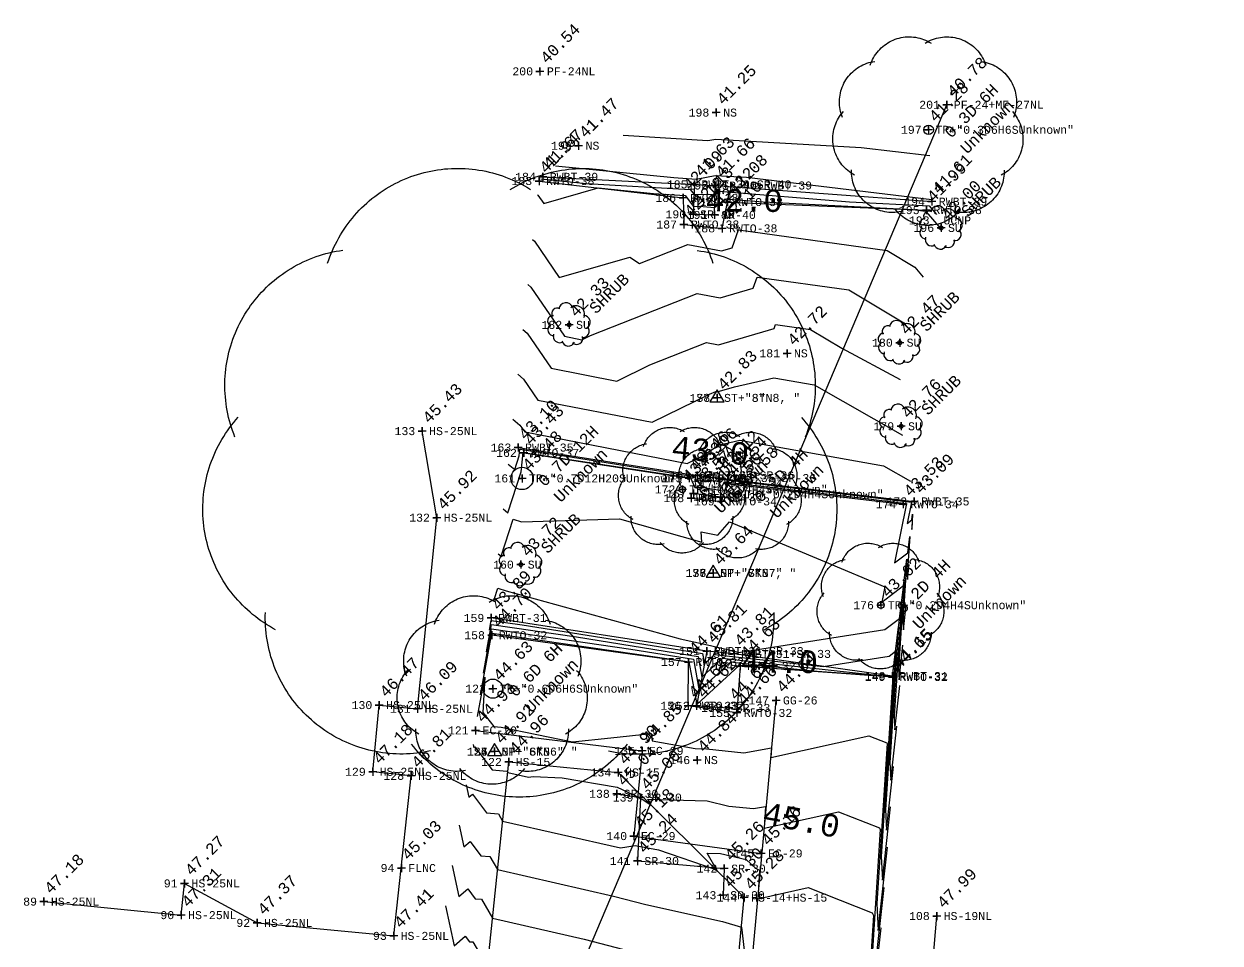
# Model space of a CAD drawing. Extents: x 477 to 783, y 495 to 674.
# Drawn here: x 477.13 to 514.51, y 522.29 to 551 of the extents above; entities that cross this region are included whole.
import ezdxf
from ezdxf.enums import TextEntityAlignment as Align

# ---------------------------------------------------------------- set-up
doc = ezdxf.new("R2010")
doc.units = 0
for name, color, linetype in [('1', 7, 'CONTINUOUS'), ('11', 7, 'CONTINUOUS'), ('18', 7, 'CONTINUOUS'), ('2', 7, 'CONTINUOUS'), ('3', 7, 'CONTINUOUS'), ('36', 7, 'CONTINUOUS'), ('37', 7, 'CONTINUOUS'), ('38', 7, 'CONTINUOUS'), ('4', 7, 'CONTINUOUS'), ('40', 7, 'CONTINUOUS'), ('42', 7, 'CONTINUOUS'), ('46', 7, 'CONTINUOUS'), ('5', 7, 'CONTINUOUS'), ('6', 7, 'CONTINUOUS'), ('60', 7, 'CONTINUOUS'), ('61', 7, 'CONTINUOUS')]:
    doc.layers.add(name, color=color, linetype=linetype)
doc.styles.add('MONOTXT', font='MONOTXT', dxfattribs={"height": 0.2})

# ---------------------------------------------------------------- blocks, each defined once
blk = doc.blocks.new('STN')
at = {"layer": '4', "color": 7, "linetype": 'CONTINUOUS'}
blk.add_lwpolyline([(-0.223, -0.125), (0.223, -0.125), (0, 0.249)], close=True, dxfattribs=at)
blk.add_point((0, 0.019), dxfattribs=at)
blk = doc.blocks.new('TREE')
at = {"layer": '11', "color": 7, "linetype": 'CONTINUOUS'}
for points in [[(-0.30376, 0.336038, -0.050663), (-0.286511, 0.375565, -0.050652), (-0.261664, 0.41082, -0.050649), (-0.230236, 0.440361, -0.050655), (-0.193512, 0.462979, -0.050667), (-0.152996, 0.477748, -0.050685), (-0.110344, 0.484064, -0.050705), (-0.067302, 0.481669, -0.050724), (-0.025632, 0.470661, -0.05074), (0.012963, 0.45149, -0.05074)], [(-0.018469, 0.451129, -0.050659), (0.020141, 0.470347, -0.050675), (0.06182, 0.481405, -0.050694), (0.104864, 0.483852, -0.050714), (0.14751, 0.477587, -0.050732), (0.188015, 0.462867, -0.050744), (0.224721, 0.440294, -0.05075), (0.256126, 0.410791, -0.050747), (0.280945, 0.375566, -0.050736), (0.298163, 0.33606, -0.050736)], [(-0.448509, 0.064566, -0.050727), (-0.460692, 0.105907, -0.050708), (-0.464304, 0.148863, -0.050688), (-0.459197, 0.191675, -0.050669), (-0.44558, 0.232592, -0.050656), (-0.42401, 0.26994, -0.05065), (-0.395369, 0.302191, -0.050651), (-0.36083, 0.328024, -0.050661), (-0.321806, 0.346384, -0.050677), (-0.279893, 0.356519, -0.050677)], [(0.273873, 0.355987, -0.050722), (0.315777, 0.345903, -0.050738), (0.354787, 0.32759, -0.050748), (0.389305, 0.301798, -0.05075), (0.41792, 0.269582, -0.050743), (0.439461, 0.23226, -0.05073), (0.453046, 0.19136, -0.050711), (0.458119, 0.148553, -0.050691), (0.454473, 0.105594, -0.050672), (0.442258, 0.064238, -0.050672)], [(-0.384987, -0.236263, -0.050746), (-0.420901, -0.212451, -0.05075), (-0.451282, -0.181894, -0.050746), (-0.474886, -0.145843, -0.050734), (-0.490746, -0.105772, -0.050717), (-0.498216, -0.063321, -0.050697), (-0.496988, -0.020226, -0.050677), (-0.487113, 0.021748, -0.050661), (-0.468995, 0.060885, -0.050651), (-0.443376, 0.095583, -0.050651)], [(0.436475, 0.095129, -0.050748), (0.462067, 0.060462, -0.050738), (0.480154, 0.021347, -0.050722), (0.489996, -0.020616, -0.050702), (0.49119, -0.063709, -0.050682), (0.483687, -0.106169, -0.050665), (0.467794, -0.146259, -0.050653), (0.444162, -0.182339, -0.050649), (0.413757, -0.212932, -0.050653), (0.377824, -0.236787, -0.050653)], [(-0.142916, -0.425687, -0.050688), (-0.185757, -0.430546, -0.050708), (-0.228691, -0.426687, -0.050727), (-0.269961, -0.414265, -0.050742), (-0.307879, -0.393789, -0.050749), (-0.340892, -0.366098, -0.050749), (-0.367651, -0.332325, -0.05074), (-0.387061, -0.29385, -0.050725), (-0.398327, -0.252248, -0.050706), (-0.400988, -0.209223, -0.050706)], [(0.393255, -0.209386, -0.050693), (0.39056, -0.252415, -0.050674), (0.379261, -0.29403, -0.050659), (0.359821, -0.332528, -0.050651), (0.333035, -0.366335, -0.05065), (0.299999, -0.394065, -0.050657), (0.262065, -0.414587, -0.050672), (0.220786, -0.427058, -0.05069), (0.177849, -0.43097, -0.050711), (0.135012, -0.426162, -0.050711)], [(0.164435, -0.415072, -0.050649), (0.134714, -0.446329, -0.050652), (0.099316, -0.470972, -0.050663), (0.05969, -0.487993, -0.05068), (0.017458, -0.496694, -0.050699), (-0.025653, -0.49672, -0.050719), (-0.067878, -0.48807, -0.050736), (-0.10749, -0.471097, -0.050747), (-0.142868, -0.446497, -0.05075), (-0.172565, -0.415276, -0.05075)]]:
    blk.add_lwpolyline(points, format="xyb", dxfattribs=at)
blk = doc.blocks.new('*O28')
at = {"layer": '18', "color": 3, "linetype": 'CONTINUOUS'}
blk.add_circle((0.008733, -0.014351), 0.06, dxfattribs=at)
for centre, radius, start, end in [((-0.358447, 0.33607), 0.177891, 63.138222, 208.481331), ((-0.089058, 0.455001), 0.223949, 18.5271, 174.594381), ((0.224454, 0.316643), 0.265509, 337.829442, 129.073458), ((-0.499977, 0.108022), 0.16679, 84.886172, 246.468386), ((0.455563, 0.066152), 0.212249, 297.993031, 89.448886), ((-0.462107, -0.16199), 0.192737, 128.406394, 271.990853), ((-0.282029, -0.364834), 0.20853, 162.463739, 299.943144), ((0.441369, -0.217673), 0.194678, 257.957975, 48.796522), ((-0.013806, -0.466964), 0.209392, 194.933031, 334.409214), ((0.242599, -0.433082), 0.191464, 229.476608, 15.547208)]:
    blk.add_arc(centre, radius, start, end, dxfattribs=at)
blk = doc.blocks.new('SU')
at = {"layer": '18', "color": 3, "linetype": 'CONTINUOUS'}
blk.add_blockref('*O28', (-0.009, 0.014), dxfattribs=at)
at = {"layer": '46', "color": 3, "linetype": 'CONTINUOUS', "style": 'MONOTXT'}
blk.add_text('SHRUB', height=0.35, rotation=45, dxfattribs=at).set_placement((0.714256, 0.443744), align=Align.MIDDLE_LEFT)

msp = doc.modelspace()

# ---------------------------------------------------------------- linework, layer by layer
at = {"layer": '2', "color": 3, "linetype": 'CONTINUOUS'}
for points in [[(498.891, 548.23), (498.641, 548.23), (498.766, 548.23), (498.766, 548.355), (498.766, 548.105)], [(505.526, 547.692), (505.276, 547.692), (505.401, 547.692), (505.401, 547.817), (505.401, 547.567)], [(494.591, 547.195), (494.341, 547.195), (494.466, 547.195), (494.466, 547.32), (494.466, 547.07)], [(493.354, 546.092), (493.104, 546.092), (493.229, 546.092), (493.229, 546.217), (493.229, 545.967)], [(493.471, 546.224), (493.221, 546.224), (493.346, 546.224), (493.346, 546.349), (493.346, 546.099)], [(498.211, 545.987), (497.961, 545.987), (498.086, 545.987), (498.086, 546.112), (498.086, 545.862)], [(498.856, 545.952), (498.606, 545.952), (498.731, 545.952), (498.731, 546.077), (498.731, 545.827)], [(497.853, 545.564), (497.603, 545.564), (497.728, 545.564), (497.728, 545.689), (497.728, 545.439)], [(499.242, 545.435), (498.992, 545.435), (499.117, 545.435), (499.117, 545.56), (499.117, 545.31)], [(505.63, 545.448), (505.38, 545.448), (505.505, 545.448), (505.505, 545.573), (505.505, 545.323)], [(498.168, 545.052), (497.918, 545.052), (498.043, 545.052), (498.043, 545.177), (498.043, 544.927)], [(498.831, 545.032), (498.581, 545.032), (498.706, 545.032), (498.706, 545.157), (498.706, 544.907)], [(505.462, 545.184), (505.212, 545.184), (505.337, 545.184), (505.337, 545.309), (505.337, 545.059)], [(497.882, 544.734), (497.632, 544.734), (497.757, 544.734), (497.757, 544.859), (497.757, 544.609)], [(499.072, 544.613), (498.822, 544.613), (498.947, 544.613), (498.947, 544.738), (498.947, 544.488)], [(505.916, 544.626), (505.666, 544.626), (505.791, 544.626), (505.791, 544.751), (505.791, 544.501)], [(494.294, 541.599), (494.044, 541.599), (494.169, 541.599), (494.169, 541.724), (494.169, 541.474)], [(504.623, 541.042), (504.373, 541.042), (504.498, 541.042), (504.498, 541.167), (504.498, 540.917)], [(501.102, 540.709), (500.852, 540.709), (500.977, 540.709), (500.977, 540.834), (500.977, 540.584)], [(498.918, 539.317), (498.668, 539.317), (498.793, 539.317), (498.793, 539.442), (498.793, 539.192)], [(498.918, 539.317), (498.668, 539.317), (498.793, 539.317), (498.793, 539.442), (498.793, 539.192)], [(504.668, 538.431), (504.418, 538.431), (504.543, 538.431), (504.543, 538.556), (504.543, 538.306)], [(492.702, 537.766), (492.452, 537.766), (492.577, 537.766), (492.577, 537.891), (492.577, 537.641)], [(492.877, 537.599), (492.627, 537.599), (492.752, 537.599), (492.752, 537.724), (492.752, 537.474)], [(492.822, 536.802), (492.572, 536.802), (492.697, 536.802), (492.697, 536.927), (492.697, 536.677)], [(498.046, 536.805), (497.796, 536.805), (497.921, 536.805), (497.921, 536.93), (497.921, 536.68)], [(498.297, 536.897), (498.047, 536.897), (498.172, 536.897), (498.172, 537.022), (498.172, 536.772)], [(498.984, 536.813), (498.734, 536.813), (498.859, 536.813), (498.859, 536.938), (498.859, 536.688)], [(499.228, 536.642), (498.978, 536.642), (499.103, 536.642), (499.103, 536.767), (499.103, 536.517)], [(497.832, 536.459), (497.582, 536.459), (497.707, 536.459), (497.707, 536.584), (497.707, 536.334)], [(498.184, 536.328), (497.934, 536.328), (498.059, 536.328), (498.059, 536.453), (498.059, 536.203)], [(499.578, 536.307), (499.328, 536.307), (499.453, 536.307), (499.453, 536.432), (499.453, 536.182)], [(498.105, 536.186), (497.855, 536.186), (497.98, 536.186), (497.98, 536.311), (497.98, 536.061)], [(499.031, 536.217), (498.781, 536.217), (498.906, 536.217), (498.906, 536.342), (498.906, 536.092)], [(499.058, 536.084), (498.808, 536.084), (498.933, 536.084), (498.933, 536.209), (498.933, 535.959)], [(504.737, 535.993), (504.487, 535.993), (504.612, 535.993), (504.612, 536.118), (504.612, 535.868)], [(505.074, 536.083), (504.824, 536.083), (504.949, 536.083), (504.949, 536.208), (504.949, 535.958)], [(492.783, 534.109), (492.533, 534.109), (492.658, 534.109), (492.658, 534.234), (492.658, 533.984)], [(498.798, 533.846), (498.548, 533.846), (498.673, 533.846), (498.673, 533.971), (498.673, 533.721)], [(498.798, 533.846), (498.548, 533.846), (498.673, 533.846), (498.673, 533.971), (498.673, 533.721)], [(504.035, 532.841), (503.785, 532.841), (503.91, 532.841), (503.91, 532.966), (503.91, 532.716)], [(491.859, 532.443), (491.609, 532.443), (491.734, 532.443), (491.734, 532.568), (491.734, 532.318)], [(491.879, 531.903), (491.629, 531.903), (491.754, 531.903), (491.754, 532.028), (491.754, 531.778)], [(498.596, 531.408), (498.346, 531.408), (498.471, 531.408), (498.471, 531.533), (498.471, 531.283)], [(498.026, 531.066), (497.776, 531.066), (497.901, 531.066), (497.901, 531.191), (497.901, 530.941)], [(499.446, 531.319), (499.196, 531.319), (499.321, 531.319), (499.321, 531.444), (499.321, 531.194)], [(499.638, 530.939), (499.388, 530.939), (499.513, 530.939), (499.513, 531.064), (499.513, 530.814)], [(504.396, 530.627), (504.146, 530.627), (504.271, 530.627), (504.271, 530.752), (504.271, 530.502)], [(504.397, 530.598), (504.147, 530.598), (504.272, 530.598), (504.272, 530.723), (504.272, 530.473)], [(491.91, 530.233), (491.66, 530.233), (491.785, 530.233), (491.785, 530.358), (491.785, 530.108)], [(498.01, 529.7), (497.76, 529.7), (497.885, 529.7), (497.885, 529.825), (497.885, 529.575)], [(498.275, 529.697), (498.025, 529.697), (498.15, 529.697), (498.15, 529.822), (498.15, 529.572)], [(499.281, 529.632), (499.031, 529.632), (499.156, 529.632), (499.156, 529.757), (499.156, 529.507)], [(500.759, 529.866), (500.509, 529.866), (500.634, 529.866), (500.634, 529.991), (500.634, 529.741)], [(499.536, 529.475), (499.286, 529.475), (499.411, 529.475), (499.411, 529.6), (499.411, 529.35)], [(491.37, 528.93), (491.12, 528.93), (491.245, 528.93), (491.245, 529.055), (491.245, 528.805)], [(491.965, 528.267), (491.715, 528.267), (491.84, 528.267), (491.84, 528.392), (491.84, 528.142)], [(491.965, 528.267), (491.715, 528.267), (491.84, 528.267), (491.84, 528.392), (491.84, 528.142)], [(496.571, 528.29), (496.321, 528.29), (496.446, 528.29), (496.446, 528.415), (496.446, 528.165)], [(492.408, 527.944), (492.158, 527.944), (492.283, 527.944), (492.283, 528.069), (492.283, 527.819)], [(498.291, 528.002), (498.041, 528.002), (498.166, 528.002), (498.166, 528.127), (498.166, 527.877)], [(495.826, 527.617), (495.576, 527.617), (495.701, 527.617), (495.701, 527.742), (495.701, 527.492)], [(495.782, 526.949), (495.532, 526.949), (495.657, 526.949), (495.657, 527.074), (495.657, 526.824)], [(496.519, 526.831), (496.269, 526.831), (496.394, 526.831), (496.394, 526.956), (496.394, 526.706)], [(496.32, 525.629), (496.07, 525.629), (496.195, 525.629), (496.195, 525.754), (496.195, 525.504)], [(500.292, 525.087), (500.042, 525.087), (500.167, 525.087), (500.167, 525.212), (500.167, 524.962)], [(496.428, 524.85), (496.178, 524.85), (496.303, 524.85), (496.303, 524.975), (496.303, 524.725)], [(499.14, 524.612), (498.89, 524.612), (499.015, 524.612), (499.015, 524.737), (499.015, 524.487)], [(499.111, 523.782), (498.861, 523.782), (498.986, 523.782), (498.986, 523.907), (498.986, 523.657)], [(499.764, 523.705), (499.514, 523.705), (499.639, 523.705), (499.639, 523.83), (499.639, 523.58)]]:
    msp.add_lwpolyline(points, dxfattribs=at)
at = {"layer": '3', "color": 7, "linetype": 'CONTINUOUS'}
msp.add_lwpolyline([(489.051, 524.631), (488.801, 524.631), (488.926, 524.631), (488.926, 524.756), (488.926, 524.506)], dxfattribs=at)
at = {"layer": '37', "color": 6, "linetype": 'CONTINUOUS'}
msp.add_lwpolyline([(491.245, 528.93), (496.446, 528.29), (496.195, 525.629), (500.167, 525.087)], dxfattribs=at)
at = {"layer": '38', "color": 7, "linetype": 'CONTINUOUS'}
for points in [[(477.757, 523.581), (482.045, 523.159), (482.151, 524.15), (484.418, 522.916), (488.686, 522.51), (489.229, 527.51), (488.03, 527.637), (488.234, 529.721), (489.433, 529.605), (490.035, 535.575), (489.576, 538.28)], [(492.356, 513.361), (491.175, 517.339), (492.283, 527.944), (495.701, 527.617), (499.639, 523.705)], [(492.356, 513.361), (498.605, 512.756), (499.639, 523.705)], [(514.51, 502.446), (510.807, 502.758), (509.566, 509.018), (504.713, 511.987), (505.655, 523.131)]]:
    msp.add_lwpolyline(points, dxfattribs=at)
at = {"layer": '4', "color": 7, "linetype": 'CONTINUOUS'}
for points in [[(493.383, 549.518), (493.133, 549.518), (493.258, 549.518), (493.258, 549.643), (493.258, 549.393)], [(506.098, 548.475), (505.848, 548.475), (505.973, 548.475), (505.973, 548.6), (505.973, 548.35)], [(489.701, 538.28), (489.451, 538.28), (489.576, 538.28), (489.576, 538.405), (489.576, 538.155)], [(490.16, 535.575), (489.91, 535.575), (490.035, 535.575), (490.035, 535.7), (490.035, 535.45)], [(488.359, 529.721), (488.109, 529.721), (488.234, 529.721), (488.234, 529.846), (488.234, 529.596)], [(489.558, 529.605), (489.308, 529.605), (489.433, 529.605), (489.433, 529.73), (489.433, 529.48)], [(488.155, 527.637), (487.905, 527.637), (488.03, 527.637), (488.03, 527.762), (488.03, 527.512)], [(489.354, 527.51), (489.104, 527.51), (489.229, 527.51), (489.229, 527.635), (489.229, 527.385)], [(482.276, 524.15), (482.026, 524.15), (482.151, 524.15), (482.151, 524.275), (482.151, 524.025)], [(477.882, 523.581), (477.632, 523.581), (477.757, 523.581), (477.757, 523.706), (477.757, 523.456)], [(482.17, 523.159), (481.92, 523.159), (482.045, 523.159), (482.045, 523.284), (482.045, 523.034)], [(484.543, 522.916), (484.293, 522.916), (484.418, 522.916), (484.418, 523.041), (484.418, 522.791)], [(505.78, 523.131), (505.53, 523.131), (505.655, 523.131), (505.655, 523.256), (505.655, 523.006)], [(488.811, 522.51), (488.561, 522.51), (488.686, 522.51), (488.686, 522.635), (488.686, 522.385)]]:
    msp.add_lwpolyline(points, dxfattribs=at)
at = {"layer": '40', "color": 4, "linetype": 'CONTINUOUS'}
for points in [[(498.086, 545.987), (498.043, 545.052), (498.706, 545.032), (498.731, 545.952)], [(498.172, 536.897), (498.859, 536.813), (498.906, 536.217), (498.059, 536.328)], [(499.321, 531.319), (498.471, 531.408), (498.15, 529.697), (499.156, 529.632)], [(503.249, 518.662), (499.636, 519.004), (500.634, 529.866)], [(495.657, 526.949), (496.394, 526.831), (496.303, 524.85), (499.015, 524.612), (498.986, 523.782)]]:
    msp.add_lwpolyline(points, dxfattribs=at)
at = {"layer": '42', "color": 3, "linetype": 'CONTINUOUS'}
msp.add_line((489.203, 508.943), (505.973, 548.475), dxfattribs=at)
at = {"layer": '42', "color": 7, "linetype": 'CONTINUOUS'}
msp.add_line((492.752, 537.599), (497.921, 536.805), dxfattribs=at)
for points in [[(493.346, 546.224), (498.086, 545.987), (498.731, 545.952), (505.505, 545.448)], [(493.229, 546.092), (497.728, 545.564), (497.757, 544.734), (498.947, 544.613), (499.117, 545.435), (505.337, 545.184)], [(492.577, 537.766), (498.172, 536.897), (498.859, 536.813), (504.949, 536.083)], [(497.98, 536.186), (498.933, 536.084), (499.103, 536.642), (504.612, 535.993)], [(504.271, 530.627), (499.321, 531.319), (498.471, 531.408), (491.734, 532.443)], [(504.272, 530.598), (499.513, 530.939), (499.411, 529.475), (497.885, 529.7), (497.901, 531.066), (491.754, 531.903)]]:
    msp.add_lwpolyline(points, dxfattribs=at)
at = {"layer": '46', "color": 204, "linetype": 'CONTINUOUS'}
for centre, radius in [((505.401, 547.692), 0.15), ((492.697, 536.802), 0.35), ((497.707, 536.459), 0.1), ((499.453, 536.307), 0.1), ((503.91, 532.841), 0.1), ((491.785, 530.233), 0.3)]:
    msp.add_circle(centre, radius, dxfattribs=at)
at = {"layer": '60', "color": 5, "linetype": 'CONTINUOUS'}
for points in [[(495.86, 547.53), (498.501, 547.354), (498.753, 547.401), (503.291, 547.142), (505.438, 546.885)], [(493.738, 546.564), (497.444, 546.201), (498.137, 546.155), (498.736, 546.264), (499.714, 546.209), (505.502, 545.516)], [(493.289, 546.16), (494.709, 546.019), (497.952, 545.829), (498.071, 545.669), (498.522, 545.679), (498.723, 545.664), (498.862, 545.776), (502.934, 545.443), (505.422, 545.317), (505.646, 545.043)], [(493.029, 544.262), (493.082, 544.217), (493.86, 543.077), (496.067, 543.714), (496.366, 543.519), (497.876, 544.113), (498.927, 543.909), (499.262, 544.007), (499.46, 544.564), (504.103, 543.918), (504.975, 543.399), (505.237, 543.09)], [(492.875, 542.86), (492.97, 542.78), (494.02, 541.241), (494.564, 541.135), (494.838, 541.269), (498.169, 542.581), (498.884, 542.442), (499.919, 542.743), (500.041, 543.087), (502.905, 542.688), (504.624, 541.666), (504.694, 541.584)], [(492.721, 541.458), (492.857, 541.344), (493.607, 540.245), (495.663, 539.845), (496.695, 540.353), (498.462, 541.049), (498.841, 540.975), (500.576, 541.48), (500.622, 541.61), (501.708, 541.459), (502.695, 540.872), (504.518, 539.89)], [(492.568, 540.056), (492.745, 539.907), (493.193, 539.249), (496.761, 538.555), (498.552, 539.436), (498.755, 539.516), (498.799, 539.508), (499.339, 539.665), (500.564, 539.949), (501.823, 539.723), (504.59, 538.157)], [(492.107, 535.85), (492.254, 535.726), (492.671, 537.008), (492.734, 537.616), (497.011, 536.969), (497.959, 536.819), (498.097, 536.52), (498.367, 536.515), (498.889, 536.436), (499.021, 536.7), (502.75, 536.258), (504.713, 536.02), (504.334, 534.164), (504.75, 534.482), (504.813, 534.984), (504.737, 533.793), (504.744, 533.641), (504.797, 534.115)], [(492.261, 537.252), (492.468, 537.077), (492.609, 537.51), (492.63, 537.715), (494.075, 537.497), (498.083, 536.865), (498.141, 536.74), (498.721, 536.729), (498.867, 536.707), (498.904, 536.781), (499.951, 536.657), (504.864, 536.06), (504.728, 535.394), (504.878, 535.508), (504.9, 535.688), (504.873, 535.261), (504.876, 535.206), (504.894, 535.376)], [(491.954, 534.448), (492.04, 534.375), (492.416, 535.529), (492.677, 535.444), (495.741, 535.544), (498.318, 534.806), (498.291, 535.136), (498.811, 535.034), (499.181, 535.449), (502.151, 534.209), (504.038, 533.418), (503.94, 532.933), (504.622, 533.455), (504.726, 534.279), (504.601, 532.326), (504.613, 532.076), (504.699, 532.853)], [(491.8, 533.046), (491.826, 533.024), (491.939, 533.371), (492.201, 533.286), (497.641, 531.794), (498.488, 531.608), (499.297, 531.412), (499.465, 531.367), (504.035, 532.077), (504.495, 532.429), (504.639, 533.575), (504.465, 530.858), (504.482, 530.51), (504.601, 531.591)], [(491.4, 530.04), (491.752, 531.968), (497.791, 531.091), (497.91, 531.072), (498.158, 529.737), (499.48, 530.954), (499.507, 530.951), (499.773, 530.922), (504.272, 530.601), (504.292, 530.757), (503.922, 524.987), (503.957, 524.249), (504.21, 526.544)], [(491.493, 530.713), (491.747, 532.101), (496.094, 531.469), (498.053, 531.157), (498.237, 530.162), (499.223, 531.07), (499.46, 531.044), (501.777, 530.791), (504.272, 530.612), (504.379, 531.461), (504.058, 526.455), (504.088, 525.814), (504.308, 527.806)], [(491.587, 531.386), (491.742, 532.234), (494.398, 531.848), (498.196, 531.243), (498.317, 530.588), (498.966, 531.185), (499.413, 531.136), (503.78, 530.659), (504.271, 530.624), (504.465, 532.166), (504.193, 527.923), (504.219, 527.379), (504.406, 529.067)], [(491.306, 529.367), (491.53, 530.596), (491.475, 529.485), (491.818, 529.047), (492.048, 529.026), (494.277, 528.568), (495.476, 528.694), (496.733, 528.838), (496.764, 528.602), (498.106, 528.365), (498.461, 528.35), (499.625, 528.234), (500.489, 528.383), (500.47, 528.08), (503.537, 528.76), (504.096, 528.54), (504.106, 528.517), (503.786, 523.52), (503.826, 522.683), (504.113, 525.282)], [(490.952, 527.229), (491.036, 526.841), (491.145, 526.934), (491.586, 526.355), (491.959, 526.323), (492.09, 526.099), (495.772, 525.259), (496.236, 525.33), (496.957, 525.203), (498.717, 524.593), (498.802, 524.537), (498.478, 525.099), (498.896, 525.087), (499.697, 524.893), (499.992, 524.63), (500.121, 524.561), (500.065, 523.669), (501.641, 524.019), (503.64, 523.229), (503.678, 523.147), (503.514, 520.584), (503.563, 519.553), (503.917, 522.758)], [(490.735, 525.97), (490.882, 525.293), (491.071, 525.455), (491.408, 525.013), (491.693, 524.989), (491.932, 524.581), (495.555, 523.754), (496.562, 523.491), (498.958, 522.958), (499.551, 522.778), (499.638, 522.069), (499.892, 521.934), (499.862, 521.463), (500.693, 521.648), (503.413, 520.574), (503.464, 520.462), (503.378, 519.117), (503.432, 517.987), (503.819, 521.497)], [(490.518, 524.71), (490.727, 523.745), (490.998, 523.976), (491.23, 523.671), (491.427, 523.654), (491.773, 523.063), (494.637, 522.409), (496.879, 521.823), (498.903, 521.372), (499.404, 521.221), (499.636, 519.32), (499.662, 519.306), (499.659, 519.258), (499.745, 519.277), (500.688, 518.904), (501.853, 518.074), (502.682, 517.986), (503.234, 517.813), (503.25, 517.777), (503.242, 517.649), (503.301, 516.422), (503.722, 520.235)], [(490.301, 523.451), (490.573, 522.197), (490.924, 522.498), (491.052, 522.329), (491.161, 522.32), (491.614, 521.545), (493.718, 521.064), (497.197, 520.155), (498.848, 519.787), (499.257, 519.664), (499.464, 517.965), (499.546, 517.14), (499.606, 517.128), (499.719, 517.14), (500.193, 517.065), (500.372, 517.059), (501.221, 516.992), (501.385, 516.961), (502.324, 516.868), (502.936, 516.668), (503.132, 515.635), (503.169, 514.856), (503.624, 518.973)]]:
    msp.add_lwpolyline(points, dxfattribs=at)
at = {"layer": '60', "color": 1, "linetype": 'CONTINUOUS'}
for points in [[(493.182, 545.664), (493.195, 545.654), (493.376, 545.387), (495.071, 545.876), (496.805, 545.703), (497.796, 545.645), (498.054, 545.298), (498.234, 545.302), (498.712, 545.266), (499.043, 545.534), (500.227, 545.437), (504.913, 545.201), (505.301, 545.147), (505.326, 545.132), (505.78, 544.596)], [(492.414, 538.654), (492.632, 538.47), (492.78, 538.254), (497.859, 537.265), (498.325, 537.494), (498.832, 537.845), (499.505, 538.001), (503.994, 537.195), (504.839, 536.717)], [(491.681, 532.059), (491.737, 532.367), (492.701, 532.227), (498.338, 531.328), (498.397, 531.013), (498.71, 531.301), (499.366, 531.229), (502.104, 530.93), (504.169, 531.251), (504.367, 531.402), (504.552, 532.87), (504.329, 529.39), (504.351, 528.945), (504.503, 530.329)], [(491.169, 528.489), (491.191, 528.388), (491.219, 528.412), (491.764, 527.697), (492.226, 527.657), (492.249, 527.618), (492.9, 527.469), (493.048, 527.492), (493.951, 527.452), (495.67, 527.153), (496.333, 526.841), (496.39, 526.804), (496.44, 526.787), (496.735, 526.59), (496.627, 526.778), (498.486, 526.725), (499.154, 526.563), (499.926, 526.486), (500.31, 526.552), (500.267, 525.874), (502.589, 526.39), (503.868, 525.885), (503.892, 525.832), (503.65, 522.052)], [(503.694, 521.118), (504.015, 524.02)]]:
    msp.add_lwpolyline(points, dxfattribs=at)

# ---------------------------------------------------------------- block references
at = {"layer": '18', "color": 3, "linetype": 'CONTINUOUS'}
for p in [(505.791, 544.626), (494.169, 541.599), (504.498, 541.042), (504.543, 538.431), (492.658, 534.109)]:
    msp.add_blockref('SU', p, dxfattribs=at)
at = {"layer": '4', "color": 7, "linetype": 'CONTINUOUS'}
for p in [(498.793, 539.317), (498.793, 539.317), (498.673, 533.846), (498.673, 533.846), (491.84, 528.267), (491.84, 528.267)]:
    msp.add_blockref('STN', p, dxfattribs=at)
at = {"layer": '46', "color": 7, "linetype": 'CONTINUOUS'}
for p, xscale, yscale in [((505.401, 547.692), 6, 6), ((492.697, 536.802), 20, 20), ((497.707, 536.459), 4, 4), ((499.453, 536.307), 4, 4), ((503.91, 532.841), 4, 4), ((491.785, 530.233), 6, 6)]:
    msp.add_blockref('TREE', p, dxfattribs=dict(at, xscale=xscale, yscale=yscale))

# ---------------------------------------------------------------- texts
at = {"layer": '1', "color": 3, "linetype": 'CONTINUOUS', "style": 'MONOTXT'}
for s, p in [(' 41.25  ', (498.766, 548.23)), (' 41.28  ', (505.401, 547.692)), (' 41.47  ', (494.466, 547.195)), (' 41.67  ', (493.346, 546.224)), (' 41.94  ', (493.229, 546.092)), (' 41.63  ', (498.086, 545.987)), (' 41.66  ', (498.731, 545.952)), (' 42.09  ', (497.728, 545.564)), (' 42.08  ', (499.117, 545.435)), (' 41.61  ', (505.505, 545.448)), (' 42.13  ', (498.043, 545.052)), (' 42.12  ', (498.706, 545.032)), (' 41.99  ', (505.337, 545.184)), (' 42.12  ', (497.757, 544.734)), (' 42.10  ', (498.947, 544.613)), (' 42.00  ', (505.791, 544.626)), (' 42.33  ', (494.169, 541.599)), (' 42.47  ', (504.498, 541.042)), (' 42.72  ', (500.977, 540.709)), (' 42.83  ', (498.793, 539.317)), (' 42.83  ', (498.793, 539.317)), (' 42.76  ', (504.543, 538.431)), (' 43.10  ', (492.577, 537.766)), (' 43.43  ', (492.752, 537.599)), (' 43.48  ', (492.697, 536.802)), (' 43.46  ', (497.921, 536.805)), (' 43.06  ', (498.172, 536.897)), (' 43.12  ', (498.859, 536.813)), (' 43.53  ', (497.707, 536.459)), (' 43.54  ', (499.103, 536.642)), (' 43.57  ', (497.98, 536.186)), (' 43.57  ', (498.059, 536.328)), (' 43.56  ', (498.906, 536.217)), (' 43.56  ', (498.933, 536.084)), (' 43.58  ', (499.453, 536.307)), (' 43.09  ', (504.949, 536.083)), (' 43.53  ', (504.612, 535.993)), (' 43.72  ', (492.658, 534.109)), (' 43.64  ', (498.673, 533.846)), (' 43.64  ', (498.673, 533.846)), (' 43.62  ', (503.91, 532.841)), (' 43.89  ', (491.734, 532.443)), (' 44.70  ', (491.754, 531.903)), (' 43.81  ', (498.471, 531.408)), (' 43.81  ', (499.321, 531.319)), (' 44.61  ', (497.901, 531.066)), (' 44.63  ', (499.513, 530.939)), (' 44.15  ', (504.271, 530.627)), (' 44.65  ', (504.272, 530.598)), (' 44.63  ', (491.785, 530.233)), (' 44.64  ', (497.885, 529.7)), (' 44.62  ', (498.15, 529.697)), (' 44.64  ', (500.634, 529.866)), (' 44.61  ', (499.156, 529.632)), (' 44.66  ', (499.411, 529.475)), (' 44.93  ', (491.245, 528.93)), (' 44.92  ', (491.84, 528.267)), (' 44.92  ', (491.84, 528.267)), (' 44.85  ', (496.446, 528.29)), (' 44.96  ', (492.283, 527.944)), (' 44.84  ', (498.166, 528.002)), (' 44.90  ', (495.701, 527.617)), (' 45.04  ', (495.657, 526.949)), (' 45.00  ', (496.394, 526.831)), (' 45.18  ', (496.195, 525.629)), (' 45.24  ', (496.303, 524.85)), (' 45.16  ', (500.167, 525.087)), (' 45.26  ', (499.015, 524.612)), (' 45.30  ', (498.986, 523.782)), (' 45.28  ', (499.639, 523.705))]:
    msp.add_text(s, height=0.35, rotation=45, dxfattribs=at).set_placement(p)
at = {"layer": '3', "color": 7, "linetype": 'CONTINUOUS', "style": 'MONOTXT'}
msp.add_text(' 45.03  ', height=0.35, rotation=45, dxfattribs=at).set_placement((488.926, 524.631))
at = {"layer": '36', "color": 3, "linetype": 'CONTINUOUS', "style": 'MONOTXT'}
for s, p in [(' 0.3D 6H ', (505.895, 547.197)), (' Unknown', (506.39, 546.702)), (' 0.7D 12H ', (493.191, 536.307)), (' 0.2D 4H ', (498.201, 535.964)), (' Unknown', (493.686, 535.812)), (' 0.2D 4H ', (499.947, 535.812)), (' Unknown', (498.696, 535.469)), (' Unknown', (500.442, 535.317)), (' 0.2D 4H ', (504.404, 532.346)), (' Unknown', (504.899, 531.851)), (' 0.6D 6H ', (492.279, 529.738)), (' Unknown', (492.774, 529.243))]:
    msp.add_text(s, height=0.35, rotation=45, dxfattribs=at).set_placement(p)
at = {"layer": '4', "color": 7, "linetype": 'CONTINUOUS', "style": 'MONOTXT'}
for s, p in [(' 40.54  ', (493.258, 549.518)), (' 40.78  ', (505.973, 548.475)), (' 45.43  ', (489.576, 538.28)), (' 45.92  ', (490.035, 535.575)), (' 46.47  ', (488.234, 529.721)), (' 46.09  ', (489.433, 529.605)), (' 47.18  ', (488.03, 527.637)), (' 46.81  ', (489.229, 527.51)), (' 47.27  ', (482.151, 524.15)), (' 47.18  ', (477.757, 523.581)), (' 47.31  ', (482.045, 523.159)), (' 47.99  ', (505.655, 523.131)), (' 47.37  ', (484.418, 522.916)), (' 47.41  ', (488.686, 522.51))]:
    msp.add_text(s, height=0.35, rotation=45, dxfattribs=at).set_placement(p)
at = {"layer": '5', "color": 1, "linetype": 'CONTINUOUS', "style": 'MONOTXT'}
for s, p in [(' PF-24NL', (493.258, 549.518)), (' NS', (498.766, 548.23)), (' PF-24+MF-27NL', (505.973, 548.475)), (' TR+"0.3D6H6SUnknown"', (505.401, 547.692)), (' NS', (494.466, 547.195)), (' RWTO-38', (493.229, 546.092)), (' RWBT-39', (493.346, 546.224)), (' RWBT-39+SR-40', (498.086, 545.987)), (' SR-40+RWBT-39', (498.731, 545.952)), (' RWTO-38', (497.728, 545.564)), (' RWTO-38', (499.117, 545.435)), (' RWBT-39', (505.505, 545.448)), (' SR-40', (498.043, 545.052)), (' SR-40', (498.706, 545.032)), (' RWTO-38', (505.337, 545.184)), (' UCNP', (505.649, 544.862)), (' RWTO-38', (497.757, 544.734)), (' RWTO-38', (498.947, 544.613)), (' SU', (505.791, 544.626)), (' SU', (494.169, 541.599)), (' SU', (504.498, 541.042)), (' NS', (500.977, 540.709)), (' ST+"STN8, "', (498.793, 539.317)), (' ST+"8"', (498.793, 539.317)), (' HS-25NL', (489.576, 538.28)), (' SU', (504.543, 538.431)), (' RWBT-35', (492.577, 537.766)), (' RWTO-37', (492.752, 537.599)), (' TR+"0.7D12H20SUnknown"', (492.697, 536.802)), (' RWTO-37', (497.921, 536.805)), (' RWBT-35+SR-36', (498.172, 536.897)), (' RWBT-35+SR-36', (498.859, 536.813)), (' RWTO-34', (499.103, 536.642)), (' TR+"0.2D4H4SUnknown"', (497.707, 536.459)), (' SR-36', (498.059, 536.328)), (' TR+"0.2D4H4SUnknown"', (499.453, 536.307)), (' RWTO-34', (497.98, 536.186)), (' SR-36', (498.906, 536.217)), (' RWTO-34', (498.933, 536.084)), (' RWTO-34', (504.612, 535.993)), (' RWBT-35', (504.949, 536.083)), (' HS-25NL', (490.035, 535.575)), (' SU', (492.658, 534.109)), (' ST+"STN7, "', (498.673, 533.846)), (' ST+"7"', (498.673, 533.846)), (' NP+"CKS7"', (498.672, 533.85)), (' TR+"0.2D4H4SUnknown"', (503.91, 532.841)), (' RWBT-31', (491.734, 532.443)), (' RWTO-32', (491.754, 531.903)), (' RWBT-31+SR-33', (498.471, 531.408)), (' RWTO-32', (497.901, 531.066)), (' RWBT-31+SR-33', (499.321, 531.319)), (' RWTO-32', (499.513, 530.939)), (' RWBT-31', (504.271, 530.627)), (' RWTO-32', (504.272, 530.598)), (' TR+"0.6D6H6SUnknown"', (491.785, 530.233)), (' HS-25NL', (488.234, 529.721)), (' HS-25NL', (489.433, 529.605)), (' RWTO-32', (497.885, 529.7)), (' SR-33', (498.15, 529.697)), (' SR-33', (499.156, 529.632)), (' GG-26', (500.634, 529.866)), (' RWTO-32', (499.411, 529.475)), (' EC-29', (491.245, 528.93)), (' ST+"STN6, "', (491.84, 528.267)), (' ST+"6"', (491.84, 528.267)), (' NP+"CKS6"', (491.839, 528.266)), (' EC-29', (496.446, 528.29)), (' HS-15', (492.283, 527.944)), (' NS', (498.166, 528.002)), (' HS-25NL', (488.03, 527.637)), (' HS-25NL', (489.229, 527.51)), (' HS-15', (495.701, 527.617)), (' SR-30', (495.657, 526.949)), (' SR-30', (496.394, 526.831)), (' EC-29', (496.195, 525.629)), (' EC-29', (500.167, 525.087)), (' SR-30', (496.303, 524.85)), (' FLNC', (488.926, 524.631)), (' SR-30', (499.015, 524.612)), (' HS-25NL', (482.151, 524.15)), (' HS-25NL', (477.757, 523.581)), (' SR-30', (498.986, 523.782)), (' HS-14+HS-15', (499.639, 523.705)), (' HS-25NL', (482.045, 523.159)), (' HS-25NL', (484.418, 522.916)), (' HS-19NL', (505.655, 523.131)), (' HS-25NL', (488.686, 522.51))]:
    msp.add_text(s, height=0.25, dxfattribs=at).set_placement(p, align=Align.MIDDLE_LEFT)
at = {"layer": '6', "color": 2, "linetype": 'CONTINUOUS', "style": 'MONOTXT'}
for s, p in [('200 ', (493.258, 549.518)), ('198 ', (498.766, 548.23)), ('201 ', (505.973, 548.475)), ('197 ', (505.401, 547.692)), ('199 ', (494.466, 547.195)), ('183 ', (493.229, 546.092)), ('184 ', (493.346, 546.224)), ('185 ', (498.086, 545.987)), ('192 ', (498.731, 545.952)), ('186 ', (497.728, 545.564)), ('189 ', (499.117, 545.435)), ('194 ', (505.505, 545.448)), ('190 ', (498.043, 545.052)), ('191 ', (498.706, 545.032)), ('195 ', (505.337, 545.184)), ('193 ', (505.649, 544.862)), ('187 ', (497.757, 544.734)), ('188 ', (498.947, 544.613)), ('196 ', (505.791, 544.626)), ('182 ', (494.169, 541.599)), ('180 ', (504.498, 541.042)), ('181 ', (500.977, 540.709)), ('177 ', (498.793, 539.317)), ('S8 ', (498.793, 539.317)), ('133 ', (489.576, 538.28)), ('179 ', (504.543, 538.431)), ('163 ', (492.577, 537.766)), ('162 ', (492.752, 537.599)), ('161 ', (492.697, 536.802)), ('175 ', (497.921, 536.805)), ('164 ', (498.172, 536.897)), ('165 ', (498.859, 536.813)), ('170 ', (499.103, 536.642)), ('172 ', (497.707, 536.459)), ('167 ', (498.059, 536.328)), ('171 ', (499.453, 536.307)), ('168 ', (497.98, 536.186)), ('166 ', (498.906, 536.217)), ('169 ', (498.933, 536.084)), ('174 ', (504.612, 535.993)), ('173 ', (504.949, 536.083)), ('132 ', (490.035, 535.575)), ('160 ', (492.658, 534.109)), ('178 ', (498.672, 533.85)), ('136 ', (498.673, 533.846)), ('S7 ', (498.673, 533.846)), ('176 ', (503.91, 532.841)), ('159 ', (491.734, 532.443)), ('158 ', (491.754, 531.903)), ('151 ', (498.471, 531.408)), ('157 ', (497.901, 531.066)), ('150 ', (499.321, 531.319)), ('154 ', (499.513, 530.939)), ('148 ', (504.271, 530.627)), ('149 ', (504.272, 530.598)), ('123 ', (491.785, 530.233)), ('130 ', (488.234, 529.721)), ('131 ', (489.433, 529.605)), ('156 ', (497.885, 529.7)), ('152 ', (498.15, 529.697)), ('153 ', (499.156, 529.632)), ('147 ', (500.634, 529.866)), ('155 ', (499.411, 529.475)), ('121 ', (491.245, 528.93)), ('137 ', (491.839, 528.266)), ('124 ', (491.84, 528.267)), ('S6 ', (491.84, 528.267)), ('135 ', (496.446, 528.29)), ('122 ', (492.283, 527.944)), ('146 ', (498.166, 528.002)), ('129 ', (488.03, 527.637)), ('128 ', (489.229, 527.51)), ('134 ', (495.701, 527.617)), ('138 ', (495.657, 526.949)), ('139 ', (496.394, 526.831)), ('140 ', (496.195, 525.629)), ('145 ', (500.167, 525.087)), ('141 ', (496.303, 524.85)), ('94 ', (488.926, 524.631)), ('142 ', (499.015, 524.612)), ('91 ', (482.151, 524.15)), ('89 ', (477.757, 523.581)), ('143 ', (498.986, 523.782)), ('144 ', (499.639, 523.705)), ('90 ', (482.045, 523.159)), ('92 ', (484.418, 522.916)), ('108 ', (505.655, 523.131)), ('93 ', (488.686, 522.51))]:
    msp.add_text(s, height=0.25, dxfattribs=at).set_placement(p, align=Align.MIDDLE_RIGHT)
at = {"layer": '61', "color": 7, "linetype": 'CONTINUOUS', "style": 'MONOTXT'}
for s, height, rotation, p in [('42.0', 0.699, 359.3961, (499.635, 545.486)), ('43.0', 0.7, 354.6075, (498.579, 537.669)), ('44.0', 0.7, 359.4769, (500.735, 531.08)), ('45.0', 0.7, 349.3795, (501.428, 526.132))]:
    msp.add_text(s, height=height, rotation=rotation, dxfattribs=at).set_placement(p, align=Align.MIDDLE)

doc.saveas('drawing.dxf')
